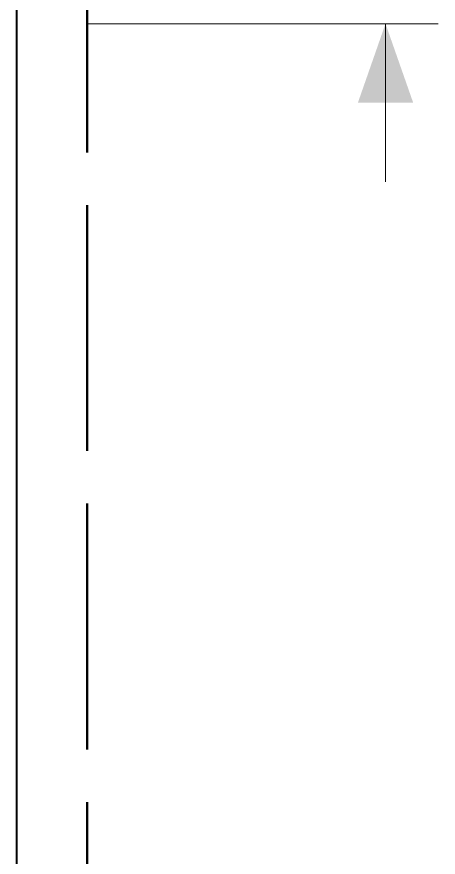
# Model space of a CAD drawing. Header units: millimetres. Extents: x -3624 to 35773, y -5396 to 4924.
# Drawn here: x 34676 to 35523, y 665 to 2354 of the extents above; entities that cross this region are included whole.
import ezdxf

# ---------------------------------------------------------------- set-up
doc = ezdxf.new("R2010")
doc.units = ezdxf.units.MM
doc.linetypes.add('DASH_494_106', pattern=[599.722222, 493.888889, -105.833333])
doc.layers.add('DIMENSIONS', color=7, linetype='Continuous')
doc.layers.add('GEOFAB', color=5, linetype='Continuous')

msp = doc.modelspace()

# ---------------------------------------------------------------- linework, layer by layer
at = {"layer": 'DIMENSIONS', "lineweight": 18}
for p, q in [((34817.5, 2340), (35523.1, 2340)), ((35417.2, 2022.5), (35417.2, 2340))]:
    msp.add_line(p, q, dxfattribs=at)
at = {"layer": 'DIMENSIONS'}
msp.add_solid([(35417.2, 2340), (35361.7, 2181.2), (35472.8, 2181.2)], dxfattribs=at)
at = {"layer": 'GEOFAB', "color": 5, "linetype": 'DASH_494_106', "lineweight": 50}
msp.add_line((34817.5, -317.5), (34817.5, 2981.1), dxfattribs=at)
at = {"layer": 'GEOFAB', "color": 6, "lineweight": 40}
msp.add_line((34676.4, -176.4), (34676.4, 2840), dxfattribs=at)

doc.saveas('drawing.dxf')
